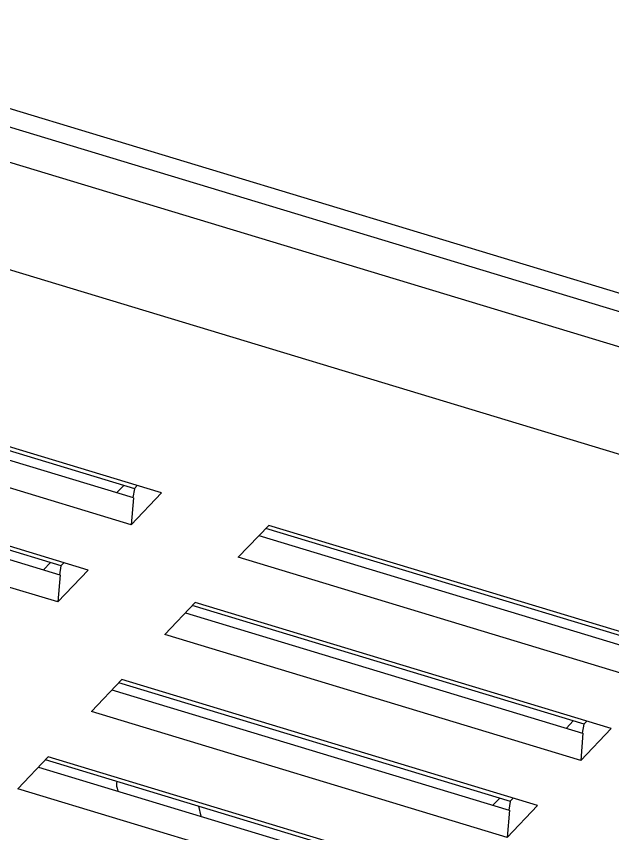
# Model space of a CAD drawing. Header units: millimetres. Extents: x 14343 to 15285, y -9166 to -7819.
# Drawn here: x 15144.4 to 15181.3, y -8615.9 to -8565.3 of the extents above; entities that cross this region are included whole.
import ezdxf

# ---------------------------------------------------------------- set-up
doc = ezdxf.new("R2010")
doc.units = ezdxf.units.MM

# ---------------------------------------------------------------- blocks, each defined once
blk = doc.blocks.new('u9')
at = {"color": 7, "linetype": 'Continuous'}
for p, q in [((-356.272, 128.139), (-330.507, 120.338)), ((-358.155, 126.163), (-332.39, 118.361)), ((-331.784, 118.998), (-356.395, 126.45)), ((-356.484, 125.902), (-332.209, 118.551)), ((-362.706, 121.385), (-360.823, 123.361)), ((-360.967, 121.678), (-360.823, 123.361)), ((-360.823, 123.361), (-335.059, 115.56)), ((-341.691, 121.422), (-341.831, 122.04)), ((-360.945, 121.671), (-361.036, 121.124)), ((-336.335, 114.22), (-360.946, 121.672)), ((-362.706, 121.385), (-336.941, 113.583)), ((-361.195, 120.927), (-361.014, 121.117)), ((-361.035, 121.123), (-336.76, 113.773)), ((-360.364, 120.92), (-359.938, 121.367)), ((-336.648, 120.309), (-336.696, 120.485)), ((-332.39, 118.361), (-330.507, 120.338)), ((-430.99, 118.774), (-304.514, 80.479)), ((-367.257, 116.606), (-365.375, 118.583)), ((-365.518, 116.9), (-365.375, 118.583)), ((-365.375, 118.583), (-339.61, 110.782)), ((-367.257, 116.606), (-341.493, 108.805)), ((-365.497, 116.893), (-365.587, 116.346)), ((-340.886, 109.442), (-365.497, 116.893)), ((-364.915, 116.142), (-364.49, 116.588)), ((-365.747, 116.149), (-365.566, 116.339)), ((-365.587, 116.345), (-341.312, 108.995)), ((-336.941, 113.583), (-335.059, 115.56)), ((-309.44, 75.308), (-435.915, 113.603)), ((-369.926, 113.805), (-344.161, 106.003)), ((-345.437, 104.663), (-370.048, 112.115)), ((-436.494, 111.611), (-310.018, 73.316)), ((-371.809, 111.828), (-346.044, 104.027)), ((-370.138, 111.567), (-345.863, 104.217)), ((-341.493, 108.805), (-339.61, 110.782)), ((-310.346, 72.256), (-435.646, 110.196)), ((-334.861, 106.797), (-332.978, 108.774)), ((-333.121, 107.09), (-332.978, 108.774)), ((-332.978, 108.774), (-312.108, 102.454)), ((-333.1, 107.084), (-333.19, 106.537)), ((-311.763, 100.623), (-333.101, 107.084)), ((-334.861, 106.797), (-311.564, 99.743)), ((-333.35, 106.34), (-333.169, 106.529)), ((-333.19, 106.536), (-311.602, 99.999)), ((-332.519, 106.332), (-332.093, 106.779)), ((-346.044, 104.027), (-344.161, 106.003)), ((-339.412, 102.019), (-337.529, 103.995)), ((-337.673, 102.312), (-337.529, 103.995)), ((-337.529, 103.995), (-311.765, 96.194)), ((-337.651, 102.306), (-337.742, 101.758)), ((-313.041, 94.854), (-337.652, 102.306)), ((-339.412, 102.019), (-313.647, 94.217)), ((-337.07, 101.554), (-336.644, 102.001)), ((-337.901, 101.561), (-337.72, 101.751)), ((-337.741, 101.758), (-313.466, 94.407))]:
    blk.add_line(p, q, dxfattribs=at)
at = {"color": 7, "linetype": 'Continuous', "start_tangent": (0.180517, 0.983572), "end_tangent": (-0.270162, 0.962815)}
blk.add_spline([(-336.633, 119.895), (-336.624, 120.189), (-336.649, 120.308)], degree=3, dxfattribs=at)

msp = doc.modelspace()

# ---------------------------------------------------------------- block references
at = {"rotation": 180}
msp.add_blockref('u9', (14813.948, -8492.81), dxfattribs=at)

doc.saveas('drawing.dxf')
